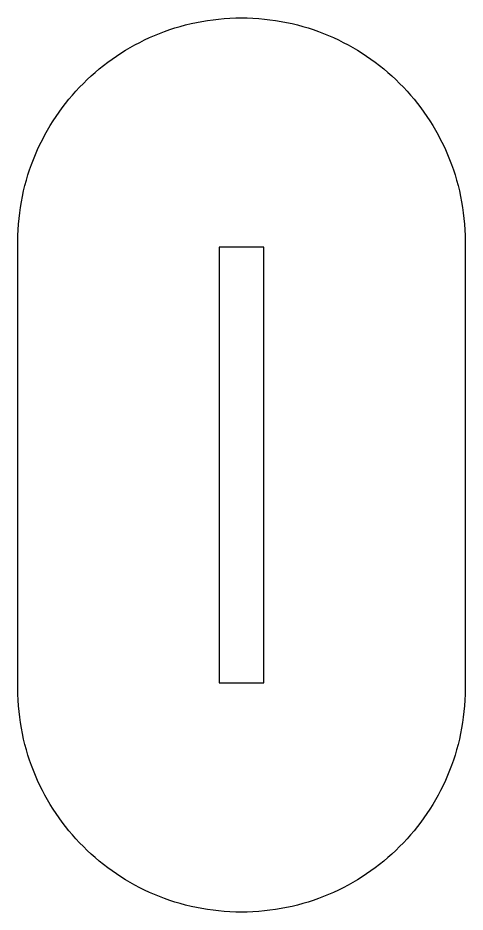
# Model space of a CAD drawing. Extents: x -375 to 182, y -177 to 177.
# Drawn here: x -375.1 to -255.1, y -128 to 112 of the extents above; entities that cross this region are included whole.
import ezdxf

# ---------------------------------------------------------------- set-up
doc = ezdxf.new("R2010")
doc.units = 0

msp = doc.modelspace()

# ---------------------------------------------------------------- linework, layer by layer
for points in [[(-255.12, -67.96), (-255.14, -69.51), (-255.2, -71.05), (-255.3, -72.58), (-255.43, -74.1), (-255.61, -75.6), (-255.82, -77.1), (-256.06, -78.58), (-256.34, -80.05), (-256.66, -81.51), (-257.01, -82.96), (-257.4, -84.39), (-257.82, -85.8), (-258.28, -87.2), (-258.76, -88.59), (-259.29, -89.96), (-259.84, -91.32), (-260.42, -92.65), (-261.04, -93.97), (-261.69, -95.28), (-262.37, -96.56), (-263.07, -97.83), (-263.81, -99.07), (-264.58, -100.3), (-265.37, -101.51), (-266.19, -102.69), (-267.04, -103.86), (-267.92, -105), (-268.83, -106.13), (-269.76, -107.23), (-270.71, -108.3), (-271.69, -109.36), (-272.7, -110.39), (-273.73, -111.39), (-274.78, -112.37), (-275.86, -113.33), (-276.96, -114.26), (-278.08, -115.16), (-279.23, -116.04), (-280.39, -116.89), (-281.58, -117.71), (-282.78, -118.51), (-284.01, -119.27), (-285.26, -120.01), (-286.52, -120.72), (-287.81, -121.4), (-289.11, -122.04), (-290.43, -122.66), (-291.77, -123.25), (-293.12, -123.8), (-294.49, -124.32), (-295.88, -124.81), (-297.28, -125.26), (-298.7, -125.69), (-300.13, -126.07), (-301.57, -126.42), (-303.03, -126.74), (-304.5, -127.02), (-305.99, -127.27), (-307.48, -127.48), (-308.99, -127.65), (-310.51, -127.79), (-312.04, -127.88), (-313.58, -127.94), (-315.12, -127.96), (-316.67, -127.94), (-318.21, -127.88), (-319.74, -127.79), (-321.26, -127.65), (-322.77, -127.48), (-324.26, -127.27), (-325.75, -127.02), (-327.22, -126.74), (-328.67, -126.42), (-330.12, -126.07), (-331.55, -125.69), (-332.97, -125.26), (-334.37, -124.81), (-335.75, -124.32), (-337.12, -123.8), (-338.48, -123.25), (-339.82, -122.66), (-341.14, -122.04), (-342.44, -121.4), (-343.72, -120.72), (-344.99, -120.01), (-346.24, -119.27), (-347.46, -118.51), (-348.67, -117.71), (-349.86, -116.89), (-351.02, -116.04), (-352.17, -115.16), (-353.29, -114.26), (-354.39, -113.33), (-355.47, -112.37), (-356.52, -111.39), (-357.55, -110.39), (-358.56, -109.36), (-359.54, -108.3), (-360.49, -107.23), (-361.42, -106.13), (-362.33, -105), (-363.2, -103.86), (-364.05, -102.69), (-364.88, -101.51), (-365.67, -100.3), (-366.44, -99.07), (-367.17, -97.83), (-367.88, -96.56), (-368.56, -95.28), (-369.21, -93.97), (-369.82, -92.65), (-370.41, -91.32), (-370.96, -89.96), (-371.48, -88.59), (-371.97, -87.2), (-372.43, -85.8), (-372.85, -84.39), (-373.24, -82.96), (-373.59, -81.51), (-373.91, -80.05), (-374.19, -78.58), (-374.43, -77.1), (-374.64, -75.6), (-374.81, -74.1), (-374.95, -72.58), (-375.05, -71.05), (-375.1, -69.51), (-375.12, -67.96), (-375.12, 52.04), (-375.1, 53.59), (-375.05, 55.13), (-374.95, 56.66), (-374.81, 58.17), (-374.64, 59.68), (-374.43, 61.18), (-374.19, 62.66), (-373.91, 64.13), (-373.59, 65.59), (-373.24, 67.03), (-372.85, 68.46), (-372.43, 69.88), (-371.97, 71.28), (-371.48, 72.67), (-370.96, 74.04), (-370.41, 75.39), (-369.82, 76.73), (-369.21, 78.05), (-368.56, 79.35), (-367.88, 80.64), (-367.17, 81.9), (-366.44, 83.15), (-365.67, 84.38), (-364.88, 85.59), (-364.05, 86.77), (-363.2, 87.94), (-362.33, 89.08), (-361.42, 90.2), (-360.49, 91.3), (-359.54, 92.38), (-358.56, 93.44), (-357.55, 94.47), (-356.52, 95.47), (-355.47, 96.45), (-354.39, 97.41), (-353.29, 98.34), (-352.17, 99.24), (-351.02, 100.12), (-349.86, 100.97), (-348.67, 101.79), (-347.46, 102.59), (-346.24, 103.35), (-344.99, 104.09), (-343.72, 104.8), (-342.44, 105.47), (-341.14, 106.12), (-339.82, 106.74), (-338.48, 107.32), (-337.12, 107.88), (-335.75, 108.4), (-334.37, 108.89), (-332.97, 109.34), (-331.55, 109.76), (-330.12, 110.15), (-328.67, 110.5), (-327.22, 110.82), (-325.75, 111.1), (-324.26, 111.35), (-322.77, 111.56), (-321.26, 111.73), (-319.74, 111.86), (-318.21, 111.96), (-316.67, 112.02), (-315.12, 112.04), (-313.58, 112.02), (-312.04, 111.96), (-310.51, 111.86), (-308.99, 111.73), (-307.48, 111.56), (-305.99, 111.35), (-304.5, 111.1), (-303.03, 110.82), (-301.57, 110.5), (-300.13, 110.15), (-298.7, 109.76), (-297.28, 109.34), (-295.88, 108.89), (-294.49, 108.4), (-293.12, 107.88), (-291.77, 107.32), (-290.43, 106.74), (-289.11, 106.12), (-287.81, 105.47), (-286.52, 104.8), (-285.26, 104.09), (-284.01, 103.35), (-282.78, 102.59), (-281.58, 101.79), (-280.39, 100.97), (-279.23, 100.12), (-278.08, 99.24), (-276.96, 98.34), (-275.86, 97.41), (-274.78, 96.45), (-273.73, 95.47), (-272.7, 94.47), (-271.69, 93.44), (-270.71, 92.38), (-269.76, 91.3), (-268.83, 90.2), (-267.92, 89.08), (-267.04, 87.94), (-266.19, 86.77), (-265.37, 85.59), (-264.58, 84.38), (-263.81, 83.15), (-263.07, 81.9), (-262.37, 80.64), (-261.69, 79.35), (-261.04, 78.05), (-260.42, 76.73), (-259.84, 75.39), (-259.29, 74.04), (-258.76, 72.67), (-258.28, 71.28), (-257.82, 69.88), (-257.4, 68.46), (-257.01, 67.03), (-256.66, 65.59), (-256.34, 64.13), (-256.06, 62.66), (-255.82, 61.18), (-255.61, 59.68), (-255.43, 58.17), (-255.3, 56.66), (-255.2, 55.13), (-255.14, 53.59), (-255.12, 52.04), (-255.12, -67.96)], [(-321.12, -66.46), (-309.12, -66.46), (-309.12, 50.54), (-321.12, 50.54), (-321.12, -66.46)]]:
    msp.add_lwpolyline(points, close=True)

doc.saveas('drawing.dxf')
